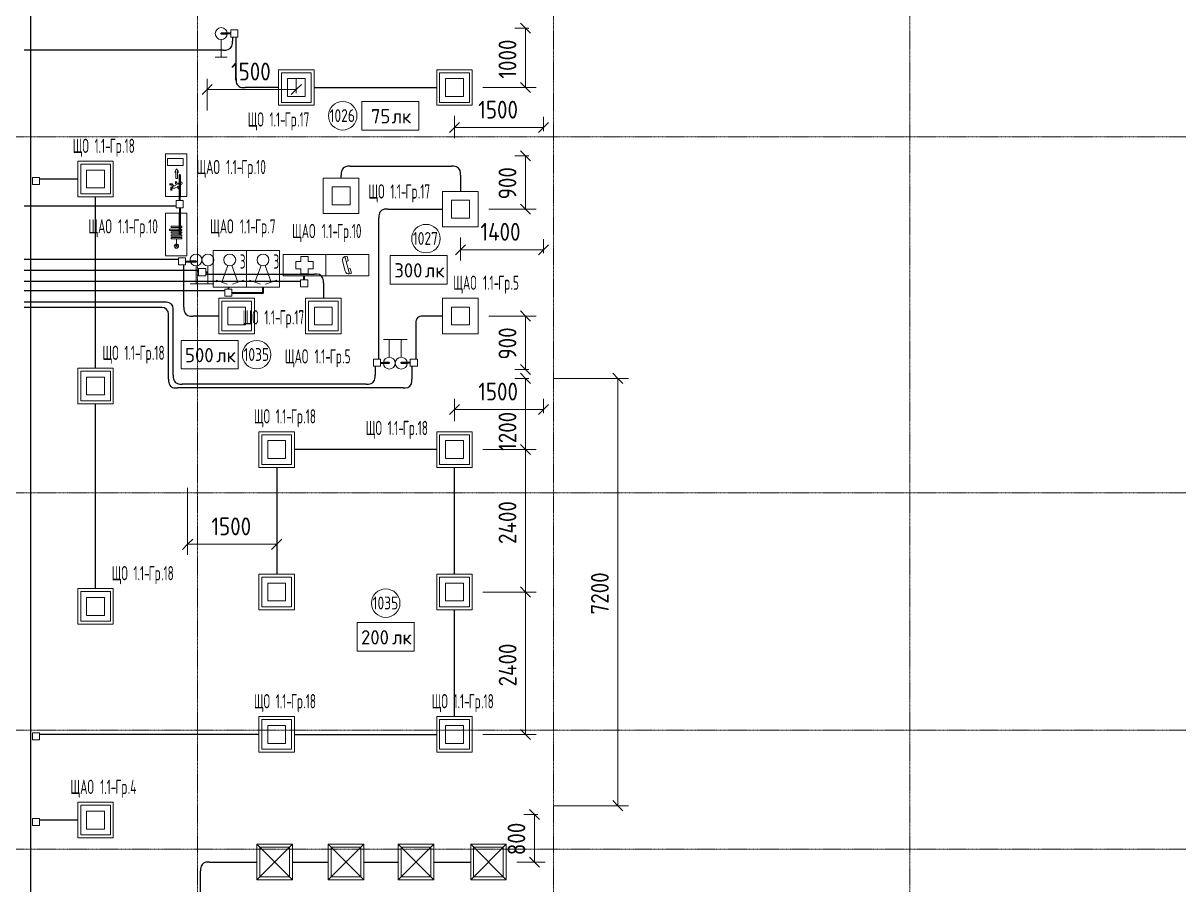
# Model space of a CAD drawing. Header units: millimetres. Extents: x -4730 to 98194, y -4296 to 93388.
# Drawn here: x 6563 to 26033, y 22396 to 36915 of the extents above; entities that cross this region are included whole.
import ezdxf

# ---------------------------------------------------------------- set-up
doc = ezdxf.new("R2010")
doc.units = ezdxf.units.MM
doc.linetypes.add('Линия сетки', pattern=[22.225, 12.7, -3.175, 3.175, -3.175])
for name, color, linetype, lineweight, true_color in [('Кабельные лотки', 5, 'Continuous', 25, 0x0000ff), ('Короба', 7, 'Continuous', 25, 0x008000), ('Соединительные детали коробов', 7, 'Continuous', 25, 0x008000), ('Типовые аннотации', 5, 'Continuous', 18, 0x0000ff)]:
    doc.layers.add(name, color=color, linetype=linetype, lineweight=lineweight, true_color=true_color)
for name, color, linetype, lineweight in [('Марки помещений', 7, 'Continuous', 9), ('Марки силовых электроприборов', 7, 'Continuous', 9), ('Оси', 7, 'Continuous', 9), ('Провода', 7, 'Continuous', 35), ('Размеры', 7, 'Continuous', 9), ('Размеры-120', 7, 'Continuous', 9)]:
    doc.layers.add(name, color=color, linetype=linetype, lineweight=lineweight)
doc.styles.add('GOST Common', font='GOST_Common.ttf', dxfattribs={"width": 0.6, "height": 240})
doc.styles.add('GOST Common_1', font='GOST_Common.ttf', dxfattribs={"width": 0.9, "height": 300})
doc.styles.add('GOST Common_2', font='GOST_Common.ttf', dxfattribs={"height": 240})
doc.styles.add('GOST Common_3', font='GOST_Common.ttf', dxfattribs={"width": 0.8, "height": 216})
doc.dimstyles.new('ADSK_Проверочный', dxfattribs={"dimscale": 304.8, "dimtxt": 301.714499, "dimasz": 0.556693, "dimexe": 0.590551, "dimexo": 0.590551, "dimgap": 0.19685, "dimtad": 1, "dimdec": 3, "dimrnd": 0.001, "dimdsep": 46, "dimtxsty": 'GOST Common_1', "dimblk1": 'OBLIQUE', "dimblk2": 'OBLIQUE', "dimsah": 1, "dimcen": 0.09, "dimazin": 0, "dimtfac": 1, "dimtdec": 4, "dimtix": 1, "dimtmove": 0, "dimatfit": 3, "dimfxl": 1, "dimtvp": 1, "dimtolj": 1, "dimtzin": 0, "dimarcsym": 2})
doc.dimstyles.new('ADSK_Проверочный_1', dxfattribs={"dimscale": 304.8, "dimtxt": 301.714499, "dimasz": 0.556693, "dimexe": 0.590551, "dimexo": 0.590551, "dimgap": 0.19685, "dimtad": 1, "dimdec": 3, "dimrnd": 0.001, "dimdsep": 46, "dimtxsty": 'GOST Common_1', "dimblk1": 'OBLIQUE', "dimblk2": 'OBLIQUE', "dimsah": 1, "dimcen": 0.09, "dimazin": 0, "dimtfac": 1, "dimtdec": 4, "dimtix": 1, "dimtmove": 2, "dimatfit": 3, "dimfxl": 1, "dimtvp": 1, "dimtolj": 1, "dimtzin": 0, "dimarcsym": 2})

# ---------------------------------------------------------------- blocks, each defined once
blk = doc.blocks.new('M_Короб_ отвод - Плоский торец - ПВХ - Стандартная-2386742-1-й этаж')
at = {"layer": 'Соединительные детали коробов'}
for p, q in [((0, 111.95), (0, 150.05)), ((-150.05, 0), (-111.95, 0))]:
    blk.add_line(p, q, dxfattribs=at)
blk.add_arc((-111.95, 111.95), 111.95, 270, 0, dxfattribs=at)
blk = doc.blocks.new('ADSK_Марка_Помещение_1_ГОСТ21-501-2011 - Номер-85995-1-й этаж')
at = {"layer": 'Марки помещений'}
blk.add_circle((0, 0), 2, dxfattribs=at)
blk = doc.blocks.new('DIMBLOCK119-1-й этаж')
at = {"layer": 'Размеры-120'}
for p, q in [((10835, 29252), (10835, 27954)), ((10835, 28134), (10835, 29252)), ((9335, 29085), (9335, 27954)), ((9335, 28134), (9335, 29085)), ((9335, 28134), (9250, 28049)), ((9335, 28134), (9420, 28219)), ((9335, 28134), (10835, 28134)), ((10835, 28134), (10750, 28049)), ((10835, 28134), (10920, 28219))]:
    blk.add_line(p, q, dxfattribs=at)
at = {"layer": 'Размеры-120', "color": 0, "insert": (9735, 28586), "char_height": 300, "width": 840.71, "attachment_point": 1, "line_spacing_factor": 1.022761, "style": 'GOST Common_1'}
blk.add_mtext('1500', dxfattribs=at)
blk = doc.blocks.new('_Oblique')
at = {"color": 0, "linetype": 'ByBlock', "lineweight": -2}
blk.add_line((-0.5, -0.5), (0.5, 0.5), dxfattribs=at)
blk = doc.blocks.new('DIMBLOCK120-1-й этаж')
at = {"layer": 'Размеры-120'}
for p, q in [((16581, 30930), (16497, 31015)), ((15510, 30930), (16761, 30930)), ((16581, 30930), (15510, 30930)), ((16581, 23730), (16581, 30930)), ((16581, 30930), (16666, 30845)), ((16581, 23730), (16497, 23815)), ((15510, 23730), (16761, 23730)), ((16581, 23730), (15510, 23730)), ((16581, 23730), (16666, 23645))]:
    blk.add_line(p, q, dxfattribs=at)
at = {"layer": 'Размеры-120', "color": 0, "insert": (16129, 26952), "char_height": 300, "width": 908.21, "attachment_point": 1, "rotation": 90, "line_spacing_factor": 1.022761, "style": 'GOST Common_1'}
blk.add_mtext('7200', dxfattribs=at)
blk = doc.blocks.new('DIMBLOCK121-1-й этаж')
at = {"layer": 'Размеры-120'}
for p, q in [((15024, 30930), (14940, 31015)), ((15084, 30930), (14844, 30930)), ((15024, 29730), (15024, 30930)), ((15024, 30930), (15109, 30845)), ((15024, 30930), (15084, 30930)), ((15024, 29730), (14940, 29815)), ((14310, 29730), (15204, 29730)), ((15024, 29730), (14310, 29730)), ((15024, 29730), (15109, 29645))]:
    blk.add_line(p, q, dxfattribs=at)
at = {"layer": 'Размеры-120', "color": 0, "insert": (14572, 29708), "char_height": 300, "width": 840.71, "attachment_point": 1, "rotation": 90, "line_spacing_factor": 1.022761, "style": 'GOST Common_1'}
blk.add_mtext('1200', dxfattribs=at)
blk = doc.blocks.new('DIMBLOCK122-1-й этаж')
at = {"layer": 'Размеры-120'}
for p, q in [((15024, 29730), (14940, 29815)), ((14310, 29730), (15204, 29730)), ((15024, 29730), (14310, 29730)), ((15024, 27330), (15024, 29730)), ((15024, 29730), (15109, 29645)), ((14310, 27330), (15204, 27330)), ((15024, 27330), (14310, 27330)), ((15024, 27330), (14940, 27415)), ((15024, 27330), (15109, 27245))]:
    blk.add_line(p, q, dxfattribs=at)
at = {"layer": 'Размеры-120', "color": 0, "insert": (14572, 28139), "char_height": 300, "width": 938.89, "attachment_point": 1, "rotation": 90, "line_spacing_factor": 1.022761, "style": 'GOST Common_1'}
blk.add_mtext('2400', dxfattribs=at)
blk = doc.blocks.new('DIMBLOCK123-1-й этаж')
at = {"layer": 'Размеры-120'}
for p, q in [((14310, 27330), (15207, 27330)), ((15027, 27330), (14310, 27330)), ((15027, 27330), (14942, 27415)), ((15027, 24930), (15027, 27330)), ((15027, 27330), (15112, 27245)), ((14310, 24930), (15207, 24930)), ((15027, 24930), (14310, 24930)), ((15027, 24930), (14942, 25015)), ((15027, 24930), (15112, 24845))]:
    blk.add_line(p, q, dxfattribs=at)
at = {"layer": 'Размеры-120', "color": 0, "insert": (14575, 25739), "char_height": 300, "width": 938.89, "attachment_point": 1, "rotation": 90, "line_spacing_factor": 1.022761, "style": 'GOST Common_1'}
blk.add_mtext('2400', dxfattribs=at)
blk = doc.blocks.new('DIMBLOCK124-1-й этаж')
at = {"layer": 'Размеры-120'}
for p, q in [((13830, 30208), (13830, 30585)), ((15330, 30345), (15330, 30585)), ((13830, 30405), (13745, 30320)), ((13830, 30405), (13915, 30490)), ((13830, 30405), (15330, 30405)), ((13830, 30405), (13830, 30208)), ((15330, 30405), (15245, 30320)), ((15330, 30405), (15415, 30490)), ((15330, 30405), (15330, 30345))]:
    blk.add_line(p, q, dxfattribs=at)
at = {"layer": 'Размеры-120', "color": 0, "insert": (14230, 30857), "char_height": 300, "width": 840.71, "attachment_point": 1, "line_spacing_factor": 1.022761, "style": 'GOST Common_1'}
blk.add_mtext('1500', dxfattribs=at)
blk = doc.blocks.new('DIMBLOCK132-1-й этаж')
at = {"layer": 'Размеры-120'}
for p, q in [((15236, 23580), (14996, 23580)), ((15176, 23580), (15091, 23665)), ((15176, 22780), (15176, 23580)), ((15176, 23580), (15260, 23495)), ((15176, 23580), (15236, 23580)), ((14882, 22780), (15356, 22780)), ((15176, 22780), (14882, 22780)), ((15176, 22780), (15091, 22865)), ((15176, 22780), (15260, 22695))]:
    blk.add_line(p, q, dxfattribs=at)
at = {"layer": 'Размеры-120', "color": 0, "insert": (14723, 22896), "char_height": 300, "width": 681.16, "attachment_point": 1, "rotation": 90, "line_spacing_factor": 1.022761, "style": 'GOST Common_1'}
blk.add_mtext('800', dxfattribs=at)
blk = doc.blocks.new('DIMBLOCK134-1-й этаж')
at = {"layer": 'Размеры-120'}
for p, q in [((13930, 33302), (13930, 32917)), ((13930, 33097), (13930, 33302)), ((13930, 33097), (14015, 33182)), ((15330, 33037), (15330, 33277)), ((15330, 33097), (15415, 33182)), ((13930, 33097), (13845, 33013)), ((13930, 33097), (15330, 33097)), ((15330, 33097), (15245, 33013)), ((15330, 33097), (15330, 33037))]:
    blk.add_line(p, q, dxfattribs=at)
at = {"layer": 'Размеры-120', "color": 0, "insert": (14267, 33549), "char_height": 300, "width": 871.39, "attachment_point": 1, "line_spacing_factor": 1.022761, "style": 'GOST Common_1'}
blk.add_mtext('1400', dxfattribs=at)
blk = doc.blocks.new('DIMBLOCK135-1-й этаж')
at = {"layer": 'Размеры-120'}
for p, q in [((14410, 31980), (15204, 31980)), ((15024, 31980), (14410, 31980)), ((15024, 31980), (14940, 32065)), ((15024, 31080), (15024, 31980)), ((15024, 31980), (15109, 31895)), ((15024, 31080), (14940, 31165)), ((15084, 31080), (14844, 31080)), ((15024, 31080), (15109, 30995)), ((15024, 31080), (15084, 31080))]:
    blk.add_line(p, q, dxfattribs=at)
at = {"layer": 'Размеры-120', "color": 0, "insert": (14572, 31246), "char_height": 300, "width": 681.16, "attachment_point": 1, "rotation": 90, "line_spacing_factor": 1.022761, "style": 'GOST Common_1'}
blk.add_mtext('900', dxfattribs=at)
blk = doc.blocks.new('DIMBLOCK136-1-й этаж')
at = {"layer": 'Размеры-120'}
for p, q in [((15084, 34680), (14844, 34680)), ((15024, 34680), (14940, 34765)), ((15024, 33780), (15024, 34680)), ((15024, 34680), (15109, 34595)), ((15024, 34680), (15084, 34680)), ((14410, 33780), (15204, 33780)), ((15024, 33780), (14410, 33780)), ((15024, 33780), (14940, 33865)), ((15024, 33780), (15109, 33695))]:
    blk.add_line(p, q, dxfattribs=at)
at = {"layer": 'Размеры-120', "color": 0, "insert": (14572, 33946), "char_height": 300, "width": 681.16, "attachment_point": 1, "rotation": 90, "line_spacing_factor": 1.022761, "style": 'GOST Common_1'}
blk.add_mtext('900', dxfattribs=at)
blk = doc.blocks.new('DIMBLOCK137-1-й этаж')
at = {"layer": 'Размеры-120'}
for p, q in [((15084, 36830), (14844, 36830)), ((15024, 36830), (14940, 36915)), ((15024, 35830), (15024, 36830)), ((15024, 36830), (15109, 36745)), ((15024, 36830), (15084, 36830)), ((14310, 35830), (15204, 35830)), ((15024, 35830), (14310, 35830)), ((15024, 35830), (14940, 35915)), ((15024, 35830), (15109, 35745))]:
    blk.add_line(p, q, dxfattribs=at)
at = {"layer": 'Размеры-120', "color": 0, "insert": (14572, 35980), "char_height": 300, "width": 840.71, "attachment_point": 1, "rotation": 90, "line_spacing_factor": 1.022761, "style": 'GOST Common_1'}
blk.add_mtext('1000', dxfattribs=at)
blk = doc.blocks.new('DIMBLOCK138-1-й этаж')
at = {"layer": 'Размеры-120'}
for p, q in [((13830, 35353), (13830, 34975)), ((13830, 35155), (13830, 35353)), ((15330, 35095), (15330, 35335)), ((13830, 35155), (13745, 35070)), ((13830, 35155), (13915, 35240)), ((13830, 35155), (15330, 35155)), ((15330, 35155), (15245, 35070)), ((15330, 35155), (15415, 35240)), ((15330, 35155), (15330, 35095))]:
    blk.add_line(p, q, dxfattribs=at)
at = {"layer": 'Размеры-120', "color": 0, "insert": (14230, 35607), "char_height": 300, "width": 840.71, "attachment_point": 1, "line_spacing_factor": 1.022761, "style": 'GOST Common_1'}
blk.add_mtext('1500', dxfattribs=at)
blk = doc.blocks.new('DIMBLOCK139-1-й этаж')
at = {"layer": 'Размеры-120'}
for p, q in [((9665, 35445), (9665, 35977)), ((9665, 35797), (9750, 35882)), ((11165, 35737), (11165, 35977)), ((11165, 35797), (11250, 35882)), ((9665, 35797), (9580, 35712)), ((9665, 35797), (11165, 35797)), ((9665, 35797), (9665, 35445)), ((11165, 35797), (11080, 35712)), ((11165, 35797), (11165, 35737))]:
    blk.add_line(p, q, dxfattribs=at)
at = {"layer": 'Размеры-120', "color": 0, "insert": (10065, 36249), "char_height": 300, "width": 840.71, "attachment_point": 1, "line_spacing_factor": 1.022761, "style": 'GOST Common_1'}
blk.add_mtext('1500', dxfattribs=at)
blk = doc.blocks.new('Морка помещения_освещённость_ - Морка помещения_освещённость_-1484368-1-й этаж')
at = {"layer": 'Марки помещений', "color": 190, "true_color": 0x8000ff}
for p, q in [((-4, 0), (-4, 4)), ((-4, 4), (4, 4)), ((4, 4), (4, 0)), ((4, 0), (-4, 0))]:
    blk.add_line(p, q, dxfattribs=at)

msp = doc.modelspace()

# ---------------------------------------------------------------- linework, layer by layer
at = {"layer": 'Кабельные лотки'}
msp.add_line((6695.0021, 278.1437), (6695.0021, 43288.1437), dxfattribs=at)
at = {"layer": 'Короба'}
for p, q in [((10088.5, 36680), (10088.5, 36610.05)), ((10151.5, 35980.05), (10151.5, 36680)), ((9938.45, 36460), (6581.286, 36460)), ((10869.764, 35830), (10301.55, 35830)), ((11464.764, 35830), (13534.764, 35830)), ((12072.314, 34502.8391), (13782.214, 34502.8391)), ((7487.5, 34287.0899), (6840.798, 34287.0899)), ((11922.264, 34302.8391), (11922.264, 34352.7891)), ((13932.264, 34352.7891), (13932.264, 34077.5)), ((7785, 31097.5), (7785, 33989.5899)), ((9140.7576, 33832.3898), (6581.286, 33832.3898)), ((12706.2659, 33780), (13634.764, 33780)), ((12556.2159, 31253.3445), (12556.2159, 33629.95)), ((9180, 32931.3913), (6581.286, 32931.3913)), ((9520, 32749.6515), (6581.286, 32749.6515)), ((9271.5, 32130.05), (9271.5, 32839.8913)), ((11236.7451, 32560.8739), (6581.286, 32560.8739)), ((9640, 32686.6515), (11472.214, 32686.6515)), ((11622.264, 32536.6015), (11622.264, 32277.5)), ((9961.286, 32404.8811), (6581.286, 32404.8811)), ((8943.1659, 32213.3445), (6581.286, 32213.3445)), ((8863.1659, 32124.6362), (6581.286, 32124.6362)), ((9013.2159, 30917.5628), (9013.2159, 31974.5862)), ((9093.2159, 30983.3945), (9093.2159, 32063.2945)), ((9864.764, 31980), (9421.55, 31980)), ((13634.764, 31980), (13326.2659, 31980)), ((13176.2159, 31829.95), (13176.2159, 31253.3445)), ((12493.2159, 31133.3445), (12493.2159, 30983.3945)), ((13113.2159, 31133.3445), (13113.2159, 30917.5628)), ((12963.1659, 30767.5128), (9163.2659, 30767.5128)), ((12343.1659, 30833.3445), (9243.2659, 30833.3445)), ((7785, 27384.5899), (7785, 30502.5)), ((13534.764, 29730), (11134.764, 29730)), ((10837.264, 29432.5), (10837.264, 27627.5)), ((13832.264, 27627.5), (13832.264, 29432.5)), ((13832.264, 25227.5), (13832.264, 27032.5)), ((10539.764, 24930), (6840.798, 24930)), ((11134.764, 24930), (13534.764, 24930)), ((7487.5, 23487.0899), (6840.798, 23487.0899)), ((9703.4594, 22780), (10507.3772, 22780)), ((11102.3772, 22780), (11707.3772, 22780)), ((12302.3772, 22780), (12884.764, 22780)), ((13479.764, 22780), (14107.3772, 22780)), ((9553.4094, 20974.8259), (9553.4094, 22629.95))]:
    msp.add_line(p, q, dxfattribs=at)
at = {"layer": 'Оси', "linetype": 'Линия сетки'}
for p, q in [((9500, 93388.3703), (9500, -3096.3487)), ((15500, 93388.3703), (15500, -3096.3487)), ((21500, 93388.3703), (21500, -3096.3487)), ((98194.2682, 35000), (-3530.0173, 35000)), ((98194.2682, 29000), (-3530.0173, 29000)), ((98194.2682, 25000), (-3530.0173, 25000)), ((98194.2682, 23000), (-3530.0173, 23000))]:
    msp.add_line(p, q, dxfattribs=at)
at = {"layer": 'Провода'}
for p, q in [((11297.4348, 32589.3739), (11296.2064, 32656.7452)), ((10023.4478, 32433.3811), (10026.6089, 32464.3567))]:
    msp.add_line(p, q, dxfattribs=at)
at = {"layer": 'Провода', "flags": 128}
for points in [[(10060, 36740.0006), (9900, 36740.0021), (9999.9979, 36740.0021)], [(9200.757, 33923.8898), (9200.7527, 34360), (9200.7527, 33994.9821)], [(9200.757, 33803.8898), (9200.7527, 33360), (9200.7527, 33714.9821)], [(9300, 32899.8918), (9476.2468, 32899.8934), (9379.2853, 32899.8934)], [(9640, 32718.1528), (9676.2468, 32718.1536)], [(10081.286, 32373.3813), (10604.7637, 32373.3831), (10604.7637, 32464.3567)], [(12584.7159, 31193.3451), (12732.245, 31193.3466), (12632.5421, 31193.3466)], [(13084.7159, 31193.3451), (12932.245, 31193.3466), (13031.9478, 31193.3466)]]:
    msp.add_lwpolyline(points, dxfattribs=at)
at = {"layer": 'Типовые аннотации', "color": 7}
for p, q in [((10060, 36800), (10180, 36800)), ((10060, 36680), (10060, 36800)), ((10180, 36800), (10180, 36680)), ((10180, 36680), (10060, 36680)), ((9520, 32778.1515), (9640, 32778.1515)), ((9520, 32658.1515), (9520, 32778.1515)), ((9640, 32778.1515), (9640, 32658.1515)), ((9640, 32658.1515), (9520, 32658.1515)), ((12464.7159, 31253.3445), (12584.7159, 31253.3445)), ((12464.7159, 31133.3445), (12464.7159, 31253.3445)), ((12584.7159, 31253.3445), (12584.7159, 31133.3445)), ((13084.7159, 31253.3445), (13204.7159, 31253.3445)), ((13084.7159, 31133.3445), (13084.7159, 31253.3445)), ((13204.7159, 31253.3445), (13204.7159, 31133.3445)), ((12584.7159, 31133.3445), (12464.7159, 31133.3445)), ((13204.7159, 31133.3445), (13084.7159, 31133.3445))]:
    msp.add_line(p, q, dxfattribs=at)
at = {"layer": 'Типовые аннотации'}
for p, q in [((9900, 36639.3567), (9900, 36339.3567)), ((9800, 36339.3567), (10000, 36339.3567)), ((10865, 36130), (11465, 36130)), ((10865, 35530), (10865, 36130)), ((10915, 36080), (11415, 36080)), ((10915, 35580), (10915, 36080)), ((11415, 36080), (11415, 35580)), ((11465, 36130), (11465, 35530)), ((13530, 36130), (14130, 36130)), ((13530, 35530), (13530, 36130)), ((13580, 36080), (14080, 36080)), ((13580, 35580), (13580, 36080)), ((14080, 36080), (14080, 35580)), ((14130, 36130), (14130, 35530)), ((11015, 35980), (11015, 35680)), ((11315, 35980), (11015, 35980)), ((11315, 35680), (11315, 35980)), ((13680, 35980), (13680, 35680)), ((13980, 35980), (13680, 35980)), ((13980, 35680), (13980, 35980)), ((11015, 35680), (11315, 35680)), ((13680, 35680), (13980, 35680)), ((11465, 35530), (10865, 35530)), ((11415, 35580), (10915, 35580)), ((14130, 35530), (13530, 35530)), ((14080, 35580), (13580, 35580)), ((7482.736, 34587.0899), (8082.736, 34587.0899)), ((7482.736, 33987.0899), (7482.736, 34587.0899)), ((7532.736, 34537.0899), (8032.736, 34537.0899)), ((7532.736, 34037.0899), (7532.736, 34537.0899)), ((8032.736, 34537.0899), (8032.736, 34037.0899)), ((8082.736, 34587.0899), (8082.736, 33987.0899)), ((7632.736, 34437.0899), (7632.736, 34137.0899)), ((7932.736, 34437.0899), (7632.736, 34437.0899)), ((7932.736, 34137.0899), (7932.736, 34437.0899)), ((11620, 34305.3391), (12220, 34305.3391)), ((11620, 33705.3391), (11620, 34305.3391)), ((12220, 34305.3391), (12220, 33705.3391)), ((7632.736, 34137.0899), (7932.736, 34137.0899)), ((11770, 34155.3391), (11770, 33855.3391)), ((12070, 34155.3391), (11770, 34155.3391)), ((12070, 33855.3391), (12070, 34155.3391)), ((13630, 34080), (14230, 34080)), ((13630, 33480), (13630, 34080)), ((14230, 34080), (14230, 33480)), ((8082.736, 33987.0899), (7482.736, 33987.0899)), ((8032.736, 34037.0899), (7532.736, 34037.0899)), ((13780, 33930), (13780, 33630)), ((14080, 33930), (13780, 33930)), ((14080, 33630), (14080, 33930)), ((12220, 33705.3391), (11620, 33705.3391)), ((11770, 33855.3391), (12070, 33855.3391)), ((13780, 33630), (14080, 33630)), ((14230, 33480), (13630, 33480)), ((9764.7637, 33084.3567), (10324.7637, 33084.3567)), ((9764.7637, 32464.3567), (9764.7637, 33084.3567)), ((10324.7637, 33084.3567), (10884.7637, 33084.3567)), ((10324.7637, 32464.3567), (10324.7637, 33084.3567)), ((10324.7637, 33084.3567), (10324.7637, 32464.3567)), ((10884.7637, 33084.3567), (10884.7637, 32464.3567)), ((9476.2468, 32824.3567), (9476.2468, 32524.3567)), ((10010.5617, 32830.3874), (9907.9557, 32548.4796)), ((10078.9658, 32830.3874), (10181.5718, 32548.4796)), ((10570.5617, 32830.3874), (10467.9557, 32548.4796)), ((10638.9658, 32830.3874), (10741.5718, 32548.4796)), ((9376.2468, 32524.3567), (9576.2468, 32524.3567)), ((9813.9864, 32582.6816), (10001.9249, 32514.2776)), ((10275.5411, 32582.6816), (10087.6025, 32514.2776)), ((10373.9864, 32582.6816), (10561.9249, 32514.2776)), ((10835.5411, 32582.6816), (10647.6025, 32514.2776)), ((10324.7637, 32464.3567), (9764.7637, 32464.3567)), ((10884.7637, 32464.3567), (10324.7637, 32464.3567)), ((9860, 32280), (10460, 32280)), ((9860, 31680), (9860, 32280)), ((9910, 32230), (10410, 32230)), ((9910, 31730), (9910, 32230)), ((10010, 32130), (10010, 31830)), ((10310, 32130), (10010, 32130)), ((10310, 31830), (10310, 32130)), ((10410, 32230), (10410, 31730)), ((10460, 32280), (10460, 31680)), ((10010, 31830), (10310, 31830)), ((10460, 31680), (9860, 31680)), ((10410, 31730), (9910, 31730)), ((12832.245, 31585.6433), (12632.245, 31585.6433)), ((12732.245, 31285.6433), (12732.245, 31585.6433)), ((7482.736, 31100), (8082.736, 31100)), ((7482.736, 30500), (7482.736, 31100)), ((7532.736, 31050), (8032.736, 31050)), ((7532.736, 30550), (7532.736, 31050)), ((8032.736, 31050), (8032.736, 30550)), ((8082.736, 31100), (8082.736, 30500)), ((7632.736, 30950), (7632.736, 30650)), ((7932.736, 30950), (7632.736, 30950)), ((7932.736, 30650), (7932.736, 30950)), ((7632.736, 30650), (7932.736, 30650)), ((8082.736, 30500), (7482.736, 30500)), ((8032.736, 30550), (7532.736, 30550)), ((10535, 30030), (11135, 30030)), ((10535, 29430), (10535, 30030)), ((11135, 30030), (11135, 29430)), ((13530, 30030), (14130, 30030)), ((13530, 29430), (13530, 30030)), ((14130, 30030), (14130, 29430)), ((10585, 29980), (11085, 29980)), ((10585, 29480), (10585, 29980)), ((10685, 29880), (10685, 29580)), ((10985, 29880), (10685, 29880)), ((10985, 29580), (10985, 29880)), ((11085, 29980), (11085, 29480)), ((13580, 29980), (14080, 29980)), ((13580, 29480), (13580, 29980)), ((13680, 29880), (13680, 29580)), ((13980, 29880), (13680, 29880)), ((13980, 29580), (13980, 29880)), ((14080, 29980), (14080, 29480)), ((11135, 29430), (10535, 29430)), ((11085, 29480), (10585, 29480)), ((10685, 29580), (10985, 29580)), ((14130, 29430), (13530, 29430)), ((14080, 29480), (13580, 29480)), ((13680, 29580), (13980, 29580)), ((10535, 27630), (11135, 27630)), ((10535, 27030), (10535, 27630)), ((10585, 27580), (11085, 27580)), ((10585, 27080), (10585, 27580)), ((10685, 27480), (10685, 27180)), ((10985, 27480), (10685, 27480)), ((10985, 27180), (10985, 27480)), ((11085, 27580), (11085, 27080)), ((11135, 27630), (11135, 27030)), ((13530, 27630), (14130, 27630)), ((13530, 27030), (13530, 27630)), ((13580, 27580), (14080, 27580)), ((13580, 27080), (13580, 27580)), ((13680, 27480), (13680, 27180)), ((13980, 27480), (13680, 27480)), ((13980, 27180), (13980, 27480)), ((14080, 27580), (14080, 27080)), ((14130, 27630), (14130, 27030)), ((7482.736, 27387.0899), (8082.736, 27387.0899)), ((7482.736, 26787.0899), (7482.736, 27387.0899)), ((7532.736, 27337.0899), (8032.736, 27337.0899)), ((7532.736, 26837.0899), (7532.736, 27337.0899)), ((8032.736, 27337.0899), (8032.736, 26837.0899)), ((8082.736, 27387.0899), (8082.736, 26787.0899)), ((7632.736, 27237.0899), (7632.736, 26937.0899)), ((7932.736, 27237.0899), (7632.736, 27237.0899)), ((7932.736, 26937.0899), (7932.736, 27237.0899)), ((11085, 27080), (10585, 27080)), ((10685, 27180), (10985, 27180)), ((14080, 27080), (13580, 27080)), ((13680, 27180), (13980, 27180)), ((7632.736, 26937.0899), (7932.736, 26937.0899)), ((11135, 27030), (10535, 27030)), ((14130, 27030), (13530, 27030)), ((8082.736, 26787.0899), (7482.736, 26787.0899)), ((8032.736, 26837.0899), (7532.736, 26837.0899)), ((10535, 25230), (11135, 25230)), ((10535, 24630), (10535, 25230)), ((10585, 25180), (11085, 25180)), ((10585, 24680), (10585, 25180)), ((11085, 25180), (11085, 24680)), ((11135, 25230), (11135, 24630)), ((13530, 25230), (14130, 25230)), ((13530, 24630), (13530, 25230)), ((13580, 25180), (14080, 25180)), ((13580, 24680), (13580, 25180)), ((14080, 25180), (14080, 24680)), ((14130, 25230), (14130, 24630)), ((10685, 25080), (10685, 24780)), ((10985, 25080), (10685, 25080)), ((10985, 24780), (10985, 25080)), ((13680, 25080), (13680, 24780)), ((13980, 25080), (13680, 25080)), ((13980, 24780), (13980, 25080)), ((10685, 24780), (10985, 24780)), ((13680, 24780), (13980, 24780)), ((11135, 24630), (10535, 24630)), ((11085, 24680), (10585, 24680)), ((14130, 24630), (13530, 24630)), ((14080, 24680), (13580, 24680)), ((10502.6132, 23080), (11102.6132, 23080)), ((10502.6132, 22480), (10502.6132, 23080)), ((10502.6132, 23080), (11102.6132, 22480)), ((10502.6132, 22480), (11102.6132, 23080)), ((10552.6132, 23030), (11052.6132, 23030)), ((10552.6132, 22530), (10552.6132, 23030)), ((11052.6132, 23030), (11052.6132, 22530)), ((11102.6132, 23080), (11102.6132, 22480)), ((11702.6132, 23080), (12302.6132, 23080)), ((11702.6132, 22480), (11702.6132, 23080)), ((11702.6132, 23080), (12302.6132, 22480)), ((11702.6132, 22480), (12302.6132, 23080)), ((11752.6132, 23030), (12252.6132, 23030)), ((11752.6132, 22530), (11752.6132, 23030)), ((12252.6132, 23030), (12252.6132, 22530)), ((12302.6132, 23080), (12302.6132, 22480)), ((12880, 23080), (13480, 23080)), ((12880, 22480), (12880, 23080)), ((12880, 23080), (13480, 22480)), ((12880, 22480), (13480, 23080)), ((12930, 23030), (13430, 23030)), ((12930, 22530), (12930, 23030)), ((13430, 23030), (13430, 22530)), ((13480, 23080), (13480, 22480)), ((14102.6132, 23080), (14702.6132, 23080)), ((14102.6132, 22480), (14102.6132, 23080)), ((14102.6132, 23080), (14702.6132, 22480)), ((14102.6132, 22480), (14702.6132, 23080)), ((14152.6132, 23030), (14652.6132, 23030)), ((14152.6132, 22530), (14152.6132, 23030)), ((14652.6132, 23030), (14652.6132, 22530)), ((14702.6132, 23080), (14702.6132, 22480)), ((11102.6132, 22480), (10502.6132, 22480)), ((11052.6132, 22530), (10552.6132, 22530)), ((12302.6132, 22480), (11702.6132, 22480)), ((12252.6132, 22530), (11752.6132, 22530)), ((13480, 22480), (12880, 22480)), ((13430, 22530), (12930, 22530)), ((14702.6132, 22480), (14102.6132, 22480)), ((14652.6132, 22530), (14152.6132, 22530))]:
    msp.add_line(p, q, dxfattribs=at)
at = {"layer": 'Типовые аннотации', "color": 96, "true_color": 0x008000}
for p, q in [((8961.7452, 34714.9821), (9321.7452, 34714.9821)), ((8961.7452, 33994.9821), (8961.7452, 34714.9821)), ((9321.7452, 34714.9821), (9321.7452, 33994.9821)), ((8993.1554, 34513.9897), (8993.1554, 34633.9897)), ((8993.1554, 34633.9897), (9257.1554, 34633.9897)), ((9257.1554, 34513.9897), (8993.1554, 34513.9897)), ((9257.1554, 34633.9897), (9257.1554, 34513.9897)), ((9125.3592, 34419.1031), (9149.3592, 34460.6723)), ((9125.3592, 34395.1031), (9125.3592, 34419.1031)), ((9137.3592, 34415.8877), (9125.3592, 34395.1031)), ((9137.3592, 34295.8877), (9137.3592, 34415.8877)), ((9161.3592, 34295.8877), (9137.3592, 34295.8877)), ((9149.3592, 34460.6723), (9173.3592, 34419.1031)), ((9173.3592, 34395.1031), (9161.3592, 34415.8877)), ((9161.3592, 34415.8877), (9161.3592, 34295.8877)), ((9173.3592, 34419.1031), (9173.3592, 34395.1031)), ((9075.5816, 34207.6157), (9027.5816, 34207.6157)), ((9027.5816, 34189.6157), (9065.1893, 34189.6157)), ((9088.0124, 34150.085), (9053.1893, 34150.085)), ((9053.1893, 34150.085), (9053.1893, 34096.085)), ((9065.1893, 34189.6157), (9088.0124, 34150.085)), ((9071.1893, 34096.085), (9071.1893, 34132.085)), ((9071.1893, 34132.085), (9119.1893, 34132.085)), ((9099.5816, 34166.0465), (9075.5816, 34207.6157)), ((9161.9355, 34202.0465), (9099.5816, 34166.0465)), ((9119.1893, 34132.085), (9181.5431, 34168.085)), ((9127.5431, 34244.0465), (9127.5431, 34202.0465)), ((9145.5431, 34220.0465), (9145.5431, 34244.0465)), ((9175.5431, 34220.0465), (9145.5431, 34220.0465)), ((9181.5431, 34152.8696), (9159.3662, 34140.0658)), ((9168.3662, 34124.4773), (9199.5431, 34142.4773)), ((9199.5431, 34178.4773), (9175.5431, 34220.0465)), ((9199.5431, 34142.4773), (9199.5431, 34178.4773)), ((9321.7452, 33994.9821), (8961.7452, 33994.9821)), ((10942.5179, 32656.7452), (10942.5179, 33016.7452)), ((10942.5179, 33016.7452), (11662.5179, 33016.7452)), ((11302.5179, 32980.7452), (11242.5179, 32980.7452)), ((11242.5179, 32980.7452), (11242.5179, 32896.7452)), ((11302.5179, 32980.7452), (11362.5179, 32980.7452)), ((11362.5179, 32980.7452), (11362.5179, 32896.7452)), ((11662.5179, 33016.7452), (11662.5179, 32656.7452)), ((11665.0179, 32656.7452), (11665.0179, 33016.7452)), ((11665.0179, 33016.7452), (12385.0179, 33016.7452)), ((11942.1582, 32907.2966), (11988.7457, 32733.43)), ((11984.5846, 32980.7813), (12019.358, 32990.0988)), ((12062.2304, 32691.0036), (11984.5846, 32980.7813)), ((12041.0988, 32908.961), (12006.3254, 32899.6435)), ((12019.358, 32990.0988), (12041.0988, 32908.961)), ((12385.0179, 33016.7452), (12385.0179, 32656.7452)), ((11158.5179, 32836.7452), (11158.5179, 32896.7452)), ((11158.5179, 32896.7452), (11242.5179, 32896.7452)), ((11158.5179, 32836.7452), (11158.5179, 32776.7452)), ((11158.5179, 32776.7452), (11242.5179, 32776.7452)), ((11242.5179, 32692.7452), (11242.5179, 32776.7452)), ((11446.5179, 32896.7452), (11362.5179, 32896.7452)), ((11362.5179, 32692.7452), (11362.5179, 32776.7452)), ((11446.5179, 32776.7452), (11362.5179, 32776.7452)), ((11446.5179, 32836.7452), (11446.5179, 32896.7452)), ((11446.5179, 32836.7452), (11446.5179, 32776.7452)), ((12040.4896, 32772.1413), (12075.2629, 32781.4588)), ((12075.2629, 32781.4588), (12097.0037, 32700.3211)), ((11662.5179, 32656.7452), (10942.5179, 32656.7452)), ((11302.5179, 32692.7452), (11242.5179, 32692.7452)), ((11302.5179, 32692.7452), (11362.5179, 32692.7452)), ((12385.0179, 32656.7452), (11665.0179, 32656.7452)), ((12097.0037, 32700.3211), (12062.2304, 32691.0036))]:
    msp.add_line(p, q, dxfattribs=at)
at = {"layer": 'Типовые аннотации', "color": 16, "true_color": 0x800000}
for p, q in [((6720.798, 34315.5899), (6840.798, 34315.5899)), ((6720.798, 34195.5899), (6720.798, 34315.5899)), ((6840.798, 34315.5899), (6840.798, 34195.5899)), ((6840.798, 34195.5899), (6720.798, 34195.5899)), ((9180, 32959.8913), (9300, 32959.8913)), ((9180, 32839.8913), (9180, 32959.8913)), ((9300, 32959.8913), (9300, 32839.8913)), ((9300, 32839.8913), (9180, 32839.8913)), ((9961.286, 32433.3811), (10081.286, 32433.3811)), ((9961.286, 32313.3811), (9961.286, 32433.3811)), ((10081.286, 32433.3811), (10081.286, 32313.3811)), ((10081.286, 32313.3811), (9961.286, 32313.3811)), ((6720.798, 24958.5), (6840.798, 24958.5)), ((6720.798, 24838.5), (6720.798, 24958.5)), ((6840.798, 24958.5), (6840.798, 24838.5)), ((6840.798, 24838.5), (6720.798, 24838.5))]:
    msp.add_line(p, q, dxfattribs=at)
at = {"layer": 'Типовые аннотации', "color": 1, "true_color": 0xff0000}
for p, q in [((9140.7576, 33923.8898), (9260.7576, 33923.8898)), ((9140.7576, 33803.8898), (9140.7576, 33923.8898)), ((9260.7576, 33923.8898), (9260.7576, 33803.8898)), ((8961.7452, 33714.9821), (9321.7452, 33714.9821)), ((8961.7452, 32994.9821), (8961.7452, 33714.9821)), ((9260.7576, 33803.8898), (9140.7576, 33803.8898)), ((9321.7452, 33714.9821), (9321.7452, 32994.9821)), ((9054.847, 33469.8665), (9054.847, 33493.8665)), ((9054.847, 33493.8665), (9234.847, 33493.8665)), ((9234.847, 33493.8665), (9234.847, 33469.8665)), ((9030.847, 33421.8665), (9030.847, 33445.8665)), ((9030.847, 33445.8665), (9234.847, 33445.8665)), ((9234.847, 33421.8665), (9030.847, 33421.8665)), ((9234.847, 33469.8665), (9054.847, 33469.8665)), ((9054.847, 33373.8665), (9054.847, 33397.8665)), ((9054.847, 33397.8665), (9234.847, 33397.8665)), ((9234.847, 33373.8665), (9054.847, 33373.8665)), ((9054.847, 33325.8665), (9054.847, 33349.8665)), ((9054.847, 33349.8665), (9234.847, 33349.8665)), ((9234.847, 33325.8665), (9054.847, 33325.8665)), ((9054.847, 33277.8665), (9054.847, 33301.8665)), ((9054.847, 33301.8665), (9234.847, 33301.8665)), ((9234.847, 33445.8665), (9234.847, 33421.8665)), ((9234.847, 33397.8665), (9234.847, 33373.8665)), ((9234.847, 33349.8665), (9234.847, 33325.8665)), ((9234.847, 33301.8665), (9234.847, 33277.8665)), ((9234.847, 33277.8665), (9054.847, 33277.8665)), ((9119.3912, 33183.3224), (9144.847, 33157.8665)), ((9119.3912, 33132.4107), (9144.847, 33157.8665)), ((9144.847, 33277.8665), (9144.847, 33157.8665)), ((9144.847, 33157.8665), (9170.3029, 33183.3224)), ((9144.847, 33157.8665), (9170.3029, 33132.4107)), ((9321.7452, 32994.9821), (8961.7452, 32994.9821)), ((9676.2468, 32824.3567), (9676.2468, 32524.3567)), ((9576.2468, 32524.3567), (9776.2468, 32524.3567)), ((11236.7451, 32589.3739), (11356.7451, 32589.3739)), ((11236.7451, 32469.3739), (11236.7451, 32589.3739)), ((11356.7451, 32589.3739), (11356.7451, 32469.3739)), ((11356.7451, 32469.3739), (11236.7451, 32469.3739)), ((11320, 32280), (11920, 32280)), ((11320, 31680), (11320, 32280)), ((11370, 32230), (11870, 32230)), ((11370, 31730), (11370, 32230)), ((11470, 32130), (11470, 31830)), ((11770, 32130), (11470, 32130)), ((11770, 31830), (11770, 32130)), ((11870, 32230), (11870, 31730)), ((11920, 32280), (11920, 31680)), ((13630, 32280), (14230, 32280)), ((13630, 31680), (13630, 32280)), ((13780, 32130), (13780, 31830)), ((14080, 32130), (13780, 32130)), ((14080, 31830), (14080, 32130)), ((14230, 32280), (14230, 31680)), ((11470, 31830), (11770, 31830)), ((13780, 31830), (14080, 31830)), ((11920, 31680), (11320, 31680)), ((11870, 31730), (11370, 31730)), ((13032.245, 31585.6433), (12832.245, 31585.6433)), ((12932.245, 31285.6433), (12932.245, 31585.6433)), ((14230, 31680), (13630, 31680)), ((7482.736, 23787.0899), (8082.736, 23787.0899)), ((7482.736, 23187.0899), (7482.736, 23787.0899)), ((8082.736, 23787.0899), (8082.736, 23187.0899)), ((7532.736, 23737.0899), (8032.736, 23737.0899)), ((7532.736, 23237.0899), (7532.736, 23737.0899)), ((7632.736, 23637.0899), (7632.736, 23337.0899)), ((7932.736, 23637.0899), (7632.736, 23637.0899)), ((7932.736, 23337.0899), (7932.736, 23637.0899)), ((8032.736, 23737.0899), (8032.736, 23237.0899)), ((6720.798, 23515.5899), (6840.798, 23515.5899)), ((6720.798, 23395.5899), (6720.798, 23515.5899)), ((6840.798, 23395.5899), (6720.798, 23395.5899)), ((6840.798, 23515.5899), (6840.798, 23395.5899)), ((8082.736, 23187.0899), (7482.736, 23187.0899)), ((8032.736, 23237.0899), (7532.736, 23237.0899)), ((7632.736, 23337.0899), (7932.736, 23337.0899))]:
    msp.add_line(p, q, dxfattribs=at)
at = {"layer": 'Типовые аннотации'}
for centre in [(9900, 36739.3567), (9476.2468, 32924.3567), (10044.7637, 32924.3567), (10604.7637, 32924.3567), (12732.245, 31185.6433)]:
    msp.add_circle(centre, 100, dxfattribs=at)
at = {"layer": 'Типовые аннотации', "color": 96, "true_color": 0x008000}
msp.add_circle((9220.0744, 34218.0438), 24, dxfattribs=at)
at = {"layer": 'Типовые аннотации', "color": 1, "true_color": 0xff0000}
for centre, radius in [((9144.847, 33157.8665), 36), ((9676.2468, 32924.3567), 100), ((12932.245, 31185.6433), 100)]:
    msp.add_circle(centre, radius, dxfattribs=at)
at = {"layer": 'Типовые аннотации', "color": 96, "true_color": 0x008000}
for centre, start, end in [((12000.1138, 32922.8258), 105, 195), ((12046.7012, 32748.9591), 195, 285)]:
    msp.add_arc(centre, 60, start, end, dxfattribs=at)

# ---------------------------------------------------------------- block references
at = {"layer": 'Марки помещений', "xscale": 120, "yscale": 120, "zscale": 120}
for p in [(11946.9573, 35353.8475), (13349.0355, 33284.3675), (10496.0893, 31328.9358), (12671.6983, 27142.672)]:
    msp.add_blockref('ADSK_Марка_Помещение_1_ГОСТ21-501-2011 - Номер-85995-1-й этаж', p, dxfattribs=at)
at = {"layer": 'Марки помещений', "color": 190, "true_color": 0x8000ff, "xscale": 120, "yscale": 120, "zscale": 120}
for p in [(12750.7275, 35113.8475), (13227.6298, 32518.0422), (9707.8884, 31088.9358), (12671.6983, 26334.3366)]:
    msp.add_blockref('Морка помещения_освещённость_ - Морка помещения_освещённость_-1484368-1-й этаж', p, dxfattribs=at)
at = {"layer": 'Соединительные детали коробов'}
for p in [(10088.5, 36460), (12493.2159, 30833.3445), (13113.2159, 30767.5128)]:
    msp.add_blockref('M_Короб_ отвод - Плоский торец - ПВХ - Стандартная-2386742-1-й этаж', p, dxfattribs=at)
for p, rotation in [((10151.5, 35830), 270), ((11922.264, 34502.8391), 180), ((13932.264, 34502.8391), 90), ((12556.2159, 33780), 180), ((11622.264, 32686.6515), 90), ((9093.2159, 32213.3445), 90), ((9271.5, 31980), 270), ((9013.2159, 32124.6362), 90), ((13176.2159, 31980), 180), ((9093.2159, 30833.3445), 270), ((9013.2159, 30767.5128), 270), ((9553.4094, 22780), 180)]:
    msp.add_blockref('M_Короб_ отвод - Плоский торец - ПВХ - Стандартная-2386742-1-й этаж', p, dxfattribs=dict(at, rotation=rotation))

# ---------------------------------------------------------------- texts
at = {"layer": 'Марки помещений', "char_height": 216, "width": 546.4302, "attachment_point": 1, "style": 'GOST Common_3'}
for s, insert in [('1026', (11725.8414, 35464.6347)), ('1027', (13127.9196, 33395.1547)), ('1035', (10274.9734, 31439.723)), ('1035', (12450.5823, 27253.4592))]:
    msp.add_mtext(s, dxfattribs=dict(at, insert=insert))
at = {"layer": 'Марки помещений', "color": 190, "true_color": 0x8000ff, "char_height": 240, "attachment_point": 1, "style": 'GOST Common_2'}
for s, insert, width in [('75', (12422.2437, 35465.5594), 423.291), ('лк', (12771.4937, 35465.5594), 413.67075), ('300', (12815.746, 32869.7542), 625.31625), ('лк', (13331.6835, 32869.7542), 413.67075), ('500', (9291.8046, 31440.6478), 634.9365), ('лк', (9815.6796, 31440.6478), 413.67075), ('200', (12255.6144, 26686.0486), 634.9365), ('лк', (12779.4894, 26686.0486), 413.67075)]:
    msp.add_mtext(s, dxfattribs=dict(at, insert=insert, width=width))
at = {"layer": 'Марки силовых электроприборов', "char_height": 240, "attachment_point": 1, "style": 'GOST Common'}
for s, insert, width in [('ЩО', (10345.4249, 35412.0108), 340.55685), (' 1.1-', (10626.4124, 35412.0108), 415.5948), ('Гр', (10969.3124, 35412.0108), 253.9746), ('.17', (11178.8624, 35412.0108), 265.5189), ('ЩО', (7398.2614, 34967.2723), 340.55685), (' 1.1-', (7679.2489, 34967.2723), 415.5948), ('Гр', (8022.1489, 34967.2723), 253.9746), ('.18', (8231.6989, 34967.2723), 265.5189), ('ЩАО', (9482.1064, 34611.2931), 502.17705), (' 1.1-', (9896.4439, 34611.2931), 415.5948), ('Гр', (10239.3439, 34611.2931), 253.9746), ('.10', (10448.8939, 34611.2931), 265.5189), ('ЩО', (12380.1886, 34198.7396), 340.55685), (' 1.1-', (12661.1761, 34198.7396), 415.5948), ('Гр', (13004.0761, 34198.7396), 253.9746), ('.17', (13213.6261, 34198.7396), 265.5189), ('ЩАО', (7662.3903, 33611.2931), 502.17705), (' 1.1-', (8076.7278, 33611.2931), 415.5948), ('Гр', (8419.6278, 33611.2931), 253.9746), ('.10', (8629.1778, 33611.2931), 265.5189), ('ЩАО', (9713.016, 33611.2931), 502.17705), (' 1.1-', (10127.3535, 33611.2931), 415.5948), ('Гр', (10470.2535, 33611.2931), 253.9746), ('.7', (10679.8035, 33611.2931), 178.93665), ('ЩАО', (11092.9253, 33531.868), 502.17705), (' 1.1-', (11507.2628, 33531.868), 415.5948), ('Гр', (11850.1628, 33531.868), 253.9746), ('.10', (12059.7128, 33531.868), 265.5189), ('\\fGOST Common|b0|i0|c204|p34|;\\W.6;3', (10214.3849, 33018.1791), 121.21515), ('\\fGOST Common|b0|i0|c204|p34|;\\W.6;3', (10780.6165, 33018.1791), 121.21515), ('ЩАО', (13808.6609, 32661.6773), 502.17705), (' 1.1-', (14222.9984, 32661.6773), 415.5948), ('Гр', (14565.8984, 32661.6773), 253.9746), ('.5', (14775.4484, 32661.6773), 178.93665), ('ЩО', (10259.5658, 32078.6875), 340.55685), (' 1.1-', (10540.5533, 32078.6875), 415.5948), ('Гр', (10883.4533, 32078.6875), 253.9746), ('.17', (11093.0033, 32078.6875), 265.5189), ('ЩО', (7900.6746, 31480.1824), 340.55685), (' 1.1-', (8181.6621, 31480.1824), 415.5948), ('Гр', (8524.5621, 31480.1824), 253.9746), ('.18', (8734.1121, 31480.1824), 265.5189), ('ЩАО', (10972.5653, 31420.1824), 502.17705), (' 1.1-', (11386.9028, 31420.1824), 415.5948), ('Гр', (11729.8028, 31420.1824), 253.9746), ('.5', (11939.3528, 31420.1824), 178.93665), ('ЩО', (10450.5253, 30410.1824), 340.55685), (' 1.1-', (10731.5128, 30410.1824), 415.5948), ('Гр', (11074.4128, 30410.1824), 253.9746), ('.18', (11283.9628, 30410.1824), 265.5189), ('ЩО', (12336.0053, 30214.4963), 340.55685), (' 1.1-', (12616.9928, 30214.4963), 415.5948), ('Гр', (12959.8928, 30214.4963), 253.9746), ('.18', (13169.4428, 30214.4963), 265.5189), ('ЩО', (8054.5999, 27767.2723), 340.55685), (' 1.1-', (8335.5874, 27767.2723), 415.5948), ('Гр', (8678.4874, 27767.2723), 253.9746), ('.18', (8888.0374, 27767.2723), 265.5189), ('ЩО', (10450.5253, 25610.1824), 340.55685), (' 1.1-', (10731.5128, 25610.1824), 415.5948), ('Гр', (11074.4128, 25610.1824), 253.9746), ('.18', (11283.9628, 25610.1824), 265.5189), ('ЩО', (13445.5253, 25610.1824), 340.55685), (' 1.1-', (13726.5128, 25610.1824), 415.5948), ('Гр', (14069.4128, 25610.1824), 253.9746), ('.18', (14278.9628, 25610.1824), 265.5189), ('ЩАО', (7360.1014, 24167.2723), 502.17705), (' 1.1-', (7774.4389, 24167.2723), 415.5948), ('Гр', (8117.3389, 24167.2723), 253.9746), ('.4', (8326.8889, 24167.2723), 196.2531)]:
    msp.add_mtext(s, dxfattribs=dict(at, insert=insert, width=width))

# ---------------------------------------------------------------- dimensions: what is measured, and where the dimension line sits
at = {"layer": 'Размеры'}
for base, p1, p2, override, picture, middle in [((15024.4024, 36830), (14129.764, 35830), (14904.4205, 36830), {"dimpost": '<>', "dimfxl": 1264.947728}, 'DIMBLOCK137-1-й этаж', (14814.4024, 36330)), ((15024.4024, 34680), (14229.764, 33780), (14904.4205, 34680), {"dimpost": '<>', "dimfxl": 1124.793957}, 'DIMBLOCK136-1-й этаж', (14814.4024, 34230)), ((15024.4024, 31980), (14904.4205, 31080), (14229.764, 31980), {"dimpost": '<>', "dimfxl": 1124.793957}, 'DIMBLOCK135-1-й этаж', (14814.4024, 31530)), ((16581.4909, 30930), (15330, 23730), (15330, 30930), {"dimpost": '<>', "dimfxl": 7200}, 'DIMBLOCK120-1-й этаж', (16371.4909, 27330)), ((15024.4024, 29730), (14129.764, 27330), (14129.764, 29730), {"dimpost": '<>', "dimfxl": 2400}, 'DIMBLOCK122-1-й этаж', (14814.4024, 28530)), ((15026.6664, 27330), (14129.764, 24930), (14129.764, 27330), {"dimpost": '<>', "dimfxl": 2400}, 'DIMBLOCK123-1-й этаж', (14816.6664, 26130)), ((15175.5369, 23580), (14702.3772, 22780), (15055.555, 23580), {"dimpost": '<>', "dimfxl": 874.491037}, 'DIMBLOCK132-1-й этаж', (14965.5369, 23180))]:
    dim = msp.add_linear_dim(base=base, p1=p1, p2=p2, angle=90, dimstyle='ADSK_Проверочный', override=override, dxfattribs=at)
    dim.commit()
    dim.dimension.update_dxf_attribs({"geometry": picture, "text_midpoint": middle})
for base, p1, p2, override, picture, middle in [((11165, 35797.2274), (9665, 35265), (11165, 35917.2093), {"dimpost": '<>', "dimfxl": 1635.657961}, 'DIMBLOCK139-1-й этаж', (10415, 36007.2274)), ((15330, 35155.114), (13830, 35532.5), (15330, 35275.0958), {"dimpost": '<>', "dimfxl": 1521.925394}, 'DIMBLOCK138-1-й этаж', (14580, 35365.114)), ((15330, 33097.3776), (13930, 33482.5), (15330, 33217.3595), {"dimpost": '<>', "dimfxl": 1424.885784}, 'DIMBLOCK134-1-й этаж', (14630, 33307.3776)), ((15330, 30404.7133), (13830, 30027.5), (15330, 30524.6952), {"dimpost": '<>', "dimfxl": 1580.254102}, 'DIMBLOCK124-1-й этаж', (14580, 30614.7133)), ((10835, 28133.8911), (9335, 29265), (10835, 29432.5), {"dimpost": '<>', "dimfxl": 1509.323105}, 'DIMBLOCK119-1-й этаж', (10085, 28343.8911))]:
    dim = msp.add_linear_dim(base=base, p1=p1, p2=p2, dimstyle='ADSK_Проверочный', override=override, dxfattribs=at)
    dim.commit()
    dim.dimension.update_dxf_attribs({"geometry": picture, "text_midpoint": middle})
dim = msp.add_linear_dim(base=(15024.4024, 30930), p1=(14129.764, 29730), p2=(14904.4205, 30930), angle=90, dimstyle='ADSK_Проверочный_1', override={"dimpost": '<>', "dimfxl": 1428.318156}, dxfattribs=at)
dim.commit()
dim.dimension.update_dxf_attribs({"geometry": 'DIMBLOCK121-1-й этаж', "text_midpoint": (14772.3539, 30128.1647), "dimtype": 160, "text_rotation": 90})

doc.saveas('drawing.dxf')
